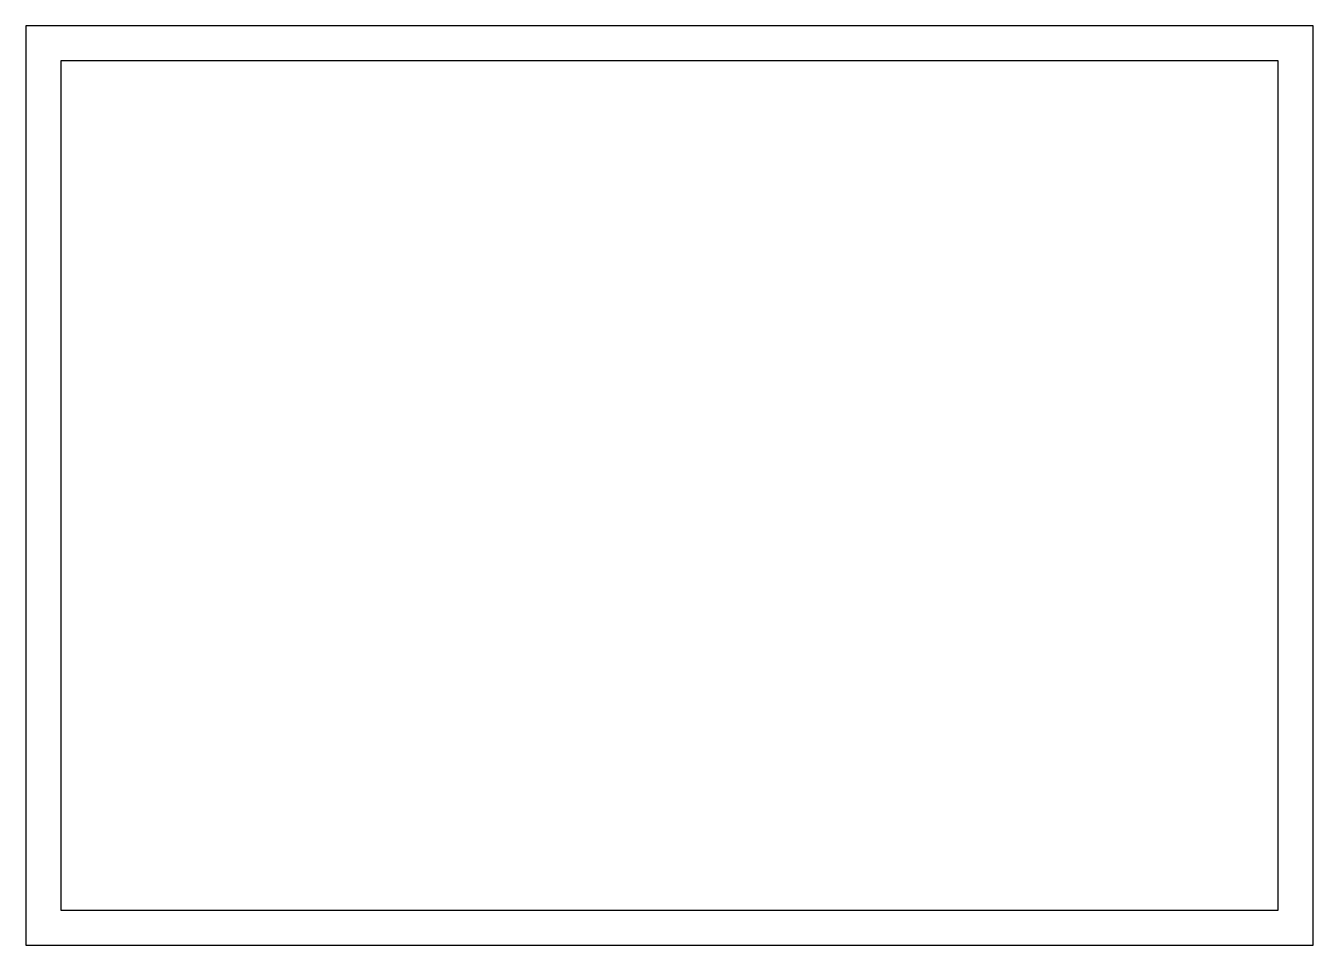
# Model space of a CAD drawing. Header units: inches. Extents: x -41 to 47.9, y -0.1 to 63.4.
import ezdxf

# ---------------------------------------------------------------- set-up
doc = ezdxf.new("R2010")
doc.units = ezdxf.units.IN
doc.header["$MEASUREMENT"] = 0

msp = doc.modelspace()

# ---------------------------------------------------------------- linework, layer by layer
at = {"color": 7}
for p, q in [((-40.988, 63.413), (-40.988, -0.087)), ((47.912, 63.413), (-40.988, 63.413)), ((47.912, -0.087), (47.912, 63.413)), ((-38.575, 61), (-38.575, 2.326)), ((45.499, 61), (-38.575, 61)), ((45.499, 2.326), (45.499, 61)), ((-38.575, 2.326), (45.499, 2.326)), ((-40.988, -0.087), (47.912, -0.087))]:
    msp.add_line(p, q, dxfattribs=at)

doc.saveas('drawing.dxf')
